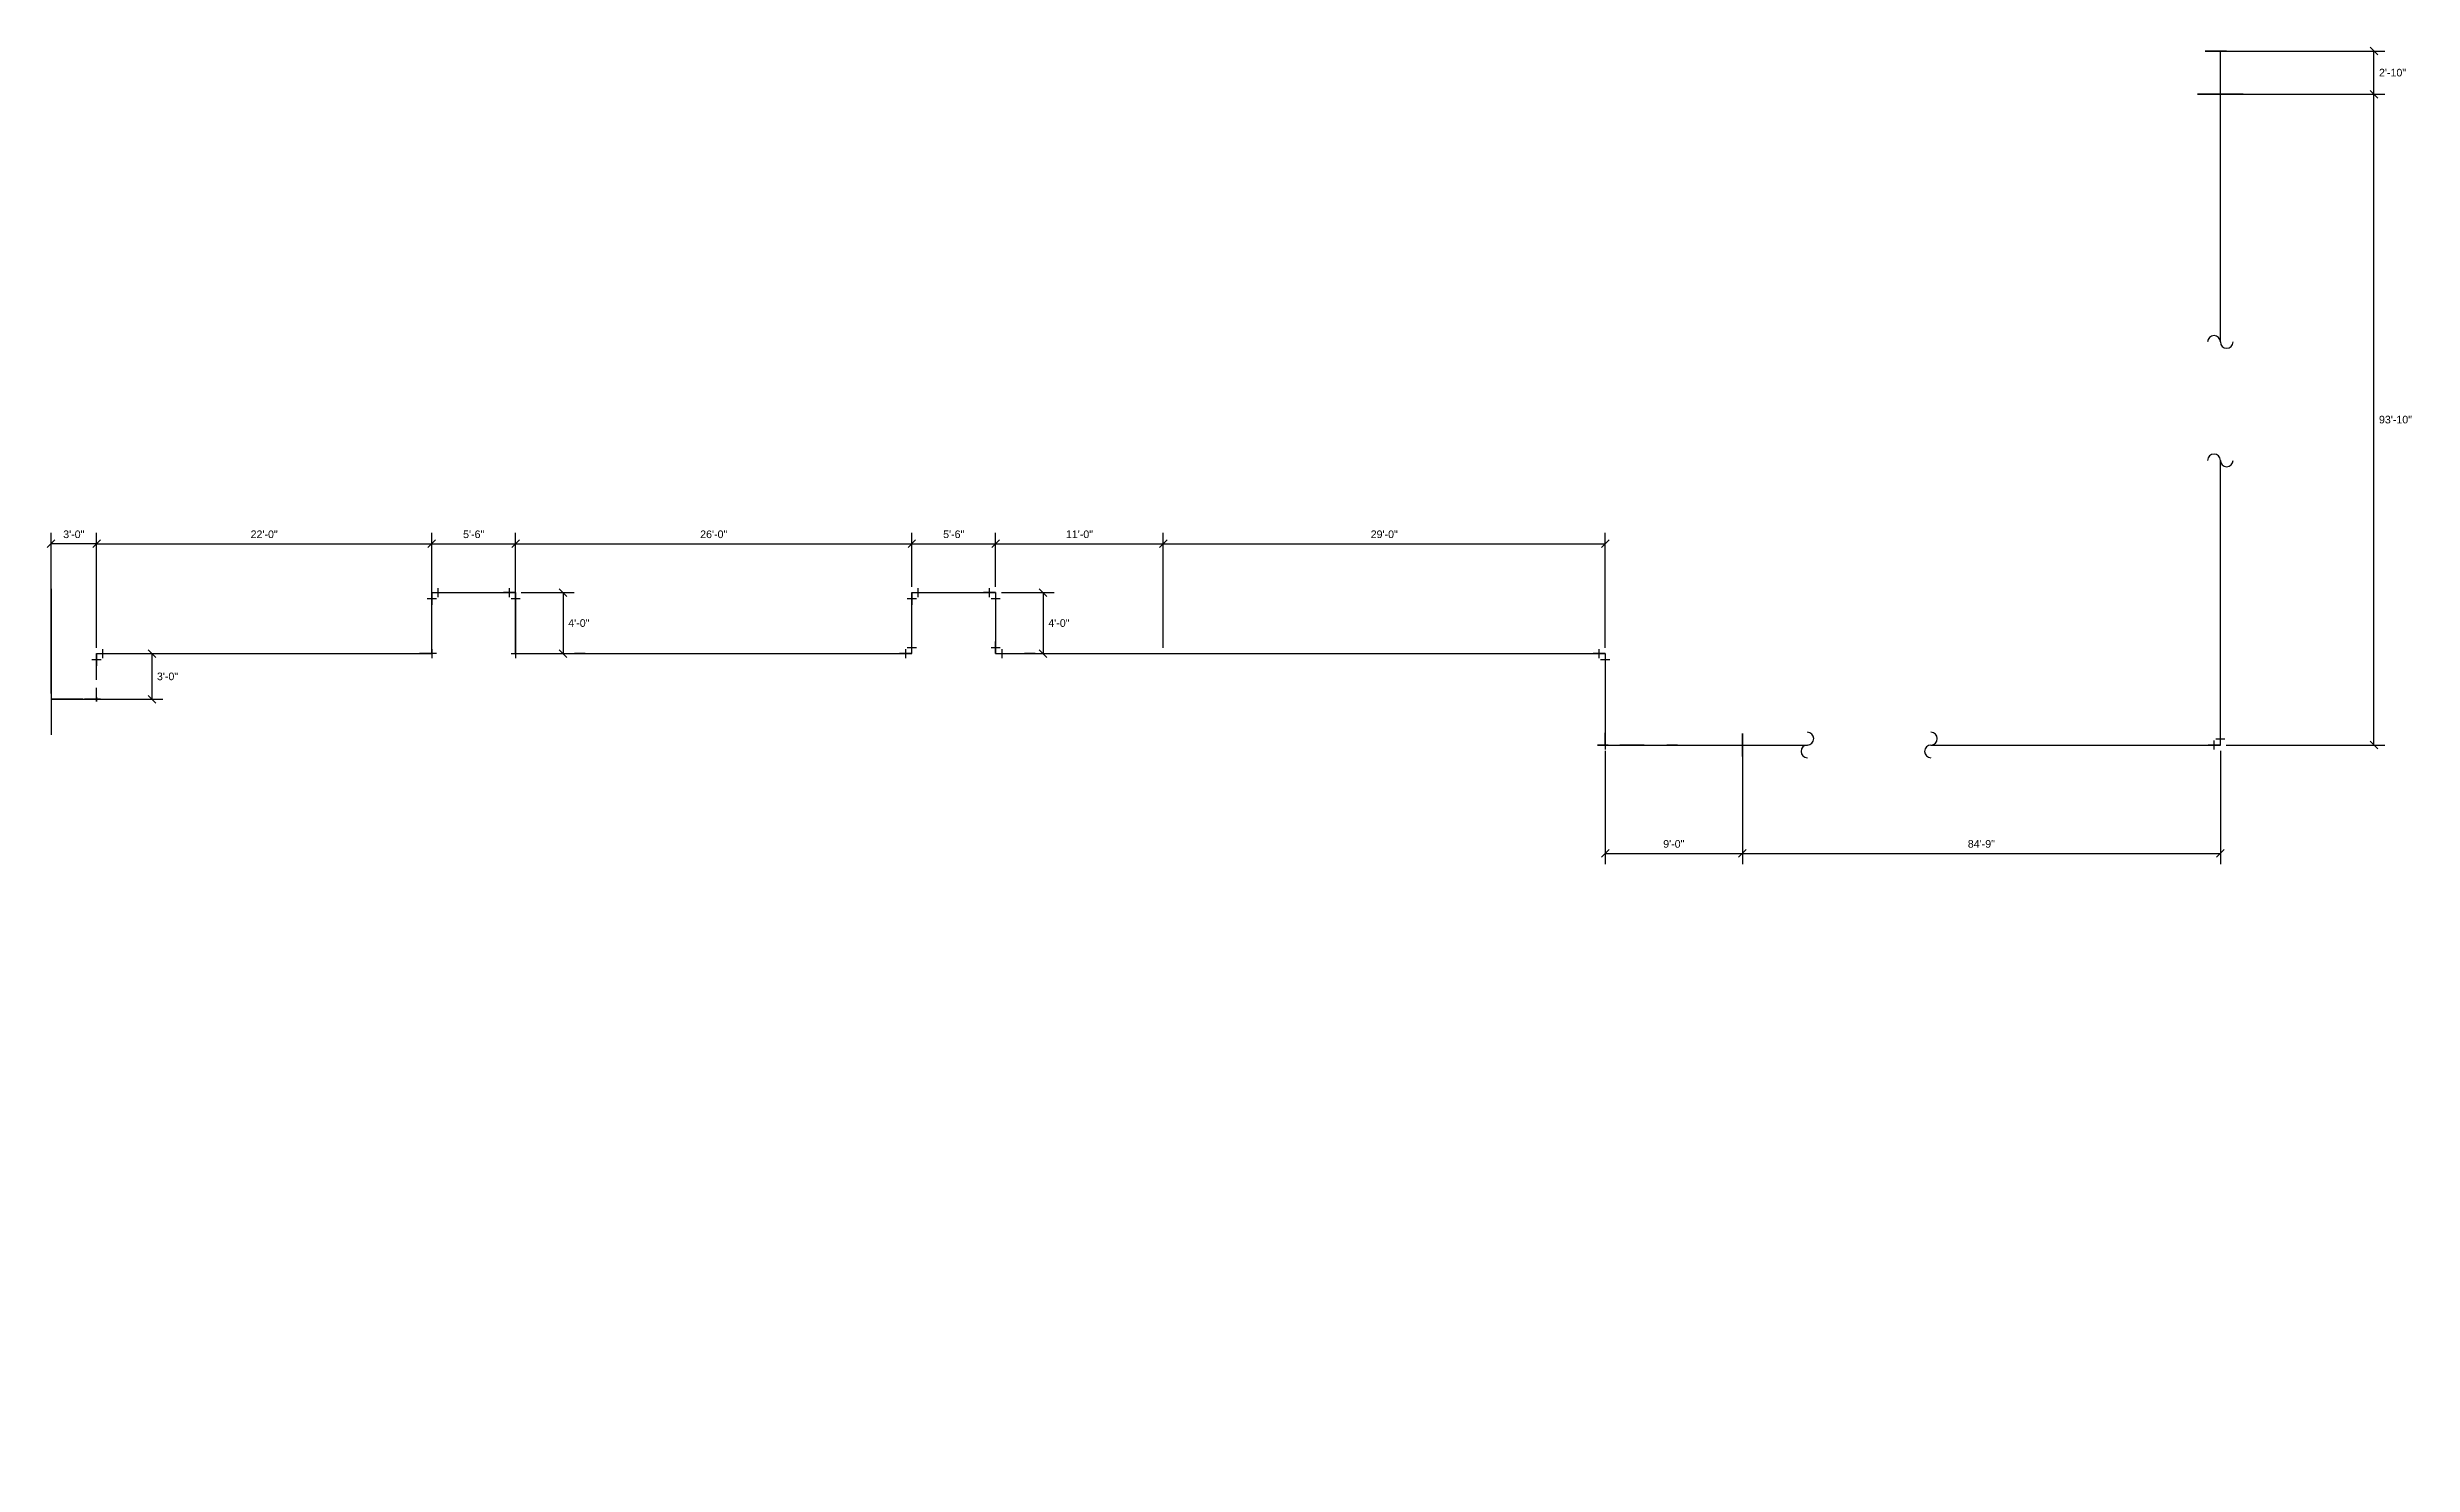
# Model space of a CAD drawing. Header units: inches. Extents: x -257 to 1606, y -628 to 488.
import ezdxf

# ---------------------------------------------------------------- set-up
doc = ezdxf.new("R2010")
doc.units = ezdxf.units.IN
doc.header["$MEASUREMENT"] = 0
doc.linetypes.add('DASHED', pattern=[0.75, 0.5, -0.25])
doc.layers.add('Dimensions', color=2, linetype='Continuous')
doc.layers.add('piping', color=4, linetype='Continuous')
doc.styles.add('Annotative', font='arial.ttf')
doc.styles.get("Standard").update_dxf_attribs({"font": 'arial.ttf'})
doc.dimstyles.new('Annotative', dxfattribs={"dimscale": 0, "dimtxt": 0.125, "dimasz": 0.125, "dimexe": 0.18, "dimexo": 0.09375, "dimgap": 0.09, "dimtad": 1, "dimdec": 0, "dimzin": 1, "dimdsep": 46, "dimlunit": 3, "dimtxsty": 'Standard', "dimblk": 'OBLIQUE', "dimcen": 0, "dimadec": 0, "dimazin": 0, "dimtfac": 1, "dimtdec": 0, "dimtofl": 0, "dimtmove": 0, "dimatfit": 3, "dimfxl": 1, "dimtolj": 1, "dimtzin": 0, "dimarcsym": 0})

# ---------------------------------------------------------------- blocks, each defined once
blk = doc.blocks.new('tee')
at = {"color": 7, "extrusion": (-1, 6.12303e-17, 0)}
for p, q in [((0, 0), (0, 0.800001)), ((0, 0.6, 0.15), (0, 0.6, -0.15)), ((0, 0.550001, -0.2), (0, 0.25, -0.2)), ((0, 0.4), (0, 0.4, -0.4)), ((0, 0.2, -0.15), (0, 0.2, 0.15))]:
    blk.add_line(p, q, dxfattribs=at)
blk = doc.blocks.new('elbow')
at = {"color": 7, "extrusion": (-1, 6.12303e-17, 0)}
for p, q in [((0, 0), (0, 0.4)), ((0, 0.2, 0.15), (0, 0.2, -0.15)), ((0, 0.15, -0.2), (0, -0.15, -0.2)), ((0, 0), (0, 0, -0.4))]:
    blk.add_line(p, q, dxfattribs=at)
blk = doc.blocks.new('Valve - Gate')
at = {"color": 7, "extrusion": (6.12303e-17, 0, -1)}
for p, q in [((0.300001, 0), (0, 0)), ((0.300001, -0.149999), (0.300001, 0.15)), ((0.300001, -0.1), (0.800001, 0.100001)), ((0.800001, -0.1), (0.300001, 0.100001)), ((0.800001, -0.149999), (0.800001, 0.15)), ((0.800001, 0), (1.100001, 0))]:
    blk.add_line(p, q, dxfattribs=at)
blk = doc.blocks.new('Aecb_Othr_Rnd_2Line_PipeBreak_Rise')
at = {"color": 0, "linetype": 'ByBlock', "lineweight": -2}
for centre, start, end in [((0, -0.5), 90, 270), ((0, 0.5), 270, 90)]:
    blk.add_arc(centre, 0.5, start, end, dxfattribs=at)
blk = doc.blocks.new('_Oblique')
at = {"color": 0, "linetype": 'ByBlock', "lineweight": -2}
blk.add_line((-0.5, -0.5), (0.5, 0.5), dxfattribs=at)
blk = doc.blocks.new('*D8')
at = {"layer": 'Defpoints', "color": 0}
for p in [(46.1, 96.7), (-217.9, 10.2), (46.1, 10.2, 0)]:
    blk.add_point(p, dxfattribs=at)
at = {"layer": 'Dimensions', "color": 0, "lineweight": -2}
for p, q in [((-217.9, 14.7), (-217.9, 105.4)), ((-217.9, 96.7), (46.1, 96.7)), ((46.1, 14.7), (46.1, 105.4))]:
    blk.add_line(p, q, dxfattribs=at)
at = {"layer": 'Dimensions', "color": 0, "lineweight": -2, "xscale": 6, "yscale": 6, "zscale": 6, "rotation": 180}
blk.add_blockref('_Oblique', (-217.9, 96.7), dxfattribs=at)
at = {"layer": 'Dimensions', "color": 0, "lineweight": -2, "xscale": 6, "yscale": 6, "zscale": 6}
blk.add_blockref('_Oblique', (46.1, 96.7), dxfattribs=at)
at = {"layer": 'Dimensions', "color": 0, "insert": (-85.9, 104.1), "char_height": 6, "attachment_point": 5}
blk.add_mtext('\\A1;22\'-0"', dxfattribs=at)
blk = doc.blocks.new('*D9')
at = {"layer": 'Defpoints', "color": 0}
for p in [(112.1, 96.7), (46.1, 58.2), (112.1, 58.2)]:
    blk.add_point(p, dxfattribs=at)
at = {"layer": 'Dimensions', "color": 0, "lineweight": -2}
for p, q in [((46.1, 62.7), (46.1, 105.4)), ((46.1, 96.7), (112.1, 96.7)), ((112.1, 62.7), (112.1, 105.4))]:
    blk.add_line(p, q, dxfattribs=at)
at = {"layer": 'Dimensions', "color": 0, "lineweight": -2, "xscale": 6, "yscale": 6, "zscale": 6, "rotation": 180}
blk.add_blockref('_Oblique', (46.1, 96.7), dxfattribs=at)
at = {"layer": 'Dimensions', "color": 0, "lineweight": -2, "xscale": 6, "yscale": 6, "zscale": 6}
blk.add_blockref('_Oblique', (112.1, 96.7), dxfattribs=at)
at = {"layer": 'Dimensions', "color": 0, "insert": (79.1, 104.1), "char_height": 6, "attachment_point": 5}
blk.add_mtext('\\A1;5\'-6"', dxfattribs=at)
blk = doc.blocks.new('*D10')
at = {"layer": 'Defpoints', "color": 0}
for p in [(424.1, 96.7), (424.1, 58.2), (112.1, 10.2)]:
    blk.add_point(p, dxfattribs=at)
at = {"layer": 'Dimensions', "color": 0, "lineweight": -2}
for p, q in [((112.1, 14.7), (112.1, 105.4)), ((112.1, 96.7), (424.1, 96.7)), ((424.1, 62.7), (424.1, 105.4))]:
    blk.add_line(p, q, dxfattribs=at)
at = {"layer": 'Dimensions', "color": 0, "lineweight": -2, "xscale": 6, "yscale": 6, "zscale": 6, "rotation": 180}
blk.add_blockref('_Oblique', (112.1, 96.7), dxfattribs=at)
at = {"layer": 'Dimensions', "color": 0, "lineweight": -2, "xscale": 6, "yscale": 6, "zscale": 6}
blk.add_blockref('_Oblique', (424.1, 96.7), dxfattribs=at)
at = {"layer": 'Dimensions', "color": 0, "insert": (268.1, 104.1), "char_height": 6, "attachment_point": 5}
blk.add_mtext('\\A1;26\'-0"', dxfattribs=at)
blk = doc.blocks.new('*D11')
at = {"layer": 'Defpoints', "color": 0}
for p in [(490.1, 96.7), (424.1, 58.2), (490.1, 58.2)]:
    blk.add_point(p, dxfattribs=at)
at = {"layer": 'Dimensions', "color": 0, "lineweight": -2}
for p, q in [((424.1, 62.7), (424.1, 105.4)), ((424.1, 96.7), (490.1, 96.7)), ((490.1, 62.7), (490.1, 105.4))]:
    blk.add_line(p, q, dxfattribs=at)
at = {"layer": 'Dimensions', "color": 0, "lineweight": -2, "xscale": 6, "yscale": 6, "zscale": 6, "rotation": 180}
blk.add_blockref('_Oblique', (424.1, 96.7), dxfattribs=at)
at = {"layer": 'Dimensions', "color": 0, "lineweight": -2, "xscale": 6, "yscale": 6, "zscale": 6}
blk.add_blockref('_Oblique', (490.1, 96.7), dxfattribs=at)
at = {"layer": 'Dimensions', "color": 0, "insert": (457.1, 104.1), "char_height": 6, "attachment_point": 5}
blk.add_mtext('\\A1;5\'-6"', dxfattribs=at)
blk = doc.blocks.new('*D12')
at = {"layer": 'Defpoints', "color": 0}
for p in [(622.1, 96.7), (490.1, 58.2), (622.1, 10.2)]:
    blk.add_point(p, dxfattribs=at)
at = {"layer": 'Dimensions', "color": 0, "lineweight": -2}
for p, q in [((490.1, 62.7), (490.1, 105.4)), ((490.1, 96.7), (622.1, 96.7)), ((622.1, 14.7), (622.1, 105.4))]:
    blk.add_line(p, q, dxfattribs=at)
at = {"layer": 'Dimensions', "color": 0, "lineweight": -2, "xscale": 6, "yscale": 6, "zscale": 6, "rotation": 180}
blk.add_blockref('_Oblique', (490.1, 96.7), dxfattribs=at)
at = {"layer": 'Dimensions', "color": 0, "lineweight": -2, "xscale": 6, "yscale": 6, "zscale": 6}
blk.add_blockref('_Oblique', (622.1, 96.7), dxfattribs=at)
at = {"layer": 'Dimensions', "color": 0, "insert": (556.1, 104.1), "char_height": 6, "attachment_point": 5}
blk.add_mtext('\\A1;11\'-0"', dxfattribs=at)
blk = doc.blocks.new('*D13')
at = {"layer": 'Defpoints', "color": 0}
for p in [(970.1, 96.7), (622.1, 10.2), (970.1, 10.2)]:
    blk.add_point(p, dxfattribs=at)
at = {"layer": 'Dimensions', "color": 0, "lineweight": -2}
for p, q in [((622.1, 14.7), (622.1, 105.4)), ((622.1, 96.7), (970.1, 96.7)), ((970.1, 14.7), (970.1, 105.4))]:
    blk.add_line(p, q, dxfattribs=at)
at = {"layer": 'Dimensions', "color": 0, "lineweight": -2, "xscale": 6, "yscale": 6, "zscale": 6, "rotation": 180}
blk.add_blockref('_Oblique', (622.1, 96.7), dxfattribs=at)
at = {"layer": 'Dimensions', "color": 0, "lineweight": -2, "xscale": 6, "yscale": 6, "zscale": 6}
blk.add_blockref('_Oblique', (970.1, 96.7), dxfattribs=at)
at = {"layer": 'Dimensions', "color": 0, "insert": (796.1, 104.1), "char_height": 6, "attachment_point": 5}
blk.add_mtext('\\A1;29\'-0"', dxfattribs=at)
blk = doc.blocks.new('*D14')
at = {"layer": 'Defpoints', "color": 0}
for p in [(970.1, -61.8, 0), (1078.1, -61.8), (1078.1, -147.1)]:
    blk.add_point(p, dxfattribs=at)
at = {"layer": 'Dimensions', "color": 0, "lineweight": -2}
for p, q in [((970.1, -66.3), (970.1, -155.7)), ((1078.1, -66.3), (1078.1, -155.7)), ((970.1, -147.1), (1078.1, -147.1))]:
    blk.add_line(p, q, dxfattribs=at)
at = {"layer": 'Dimensions', "color": 0, "lineweight": -2, "xscale": 6, "yscale": 6, "zscale": 6, "rotation": 180}
blk.add_blockref('_Oblique', (970.1, -147.1), dxfattribs=at)
at = {"layer": 'Dimensions', "color": 0, "lineweight": -2, "xscale": 6, "yscale": 6, "zscale": 6}
blk.add_blockref('_Oblique', (1078.1, -147.1), dxfattribs=at)
at = {"layer": 'Dimensions', "color": 0, "insert": (1024.1, -139.7), "char_height": 6, "attachment_point": 5}
blk.add_mtext('\\A1;9\'-0"', dxfattribs=at)
blk = doc.blocks.new('*D15')
at = {"layer": 'Defpoints', "color": 0}
for p in [(1078.1, -61.8), (1454.5, -61.8), (1454.5, -147.1)]:
    blk.add_point(p, dxfattribs=at)
at = {"layer": 'Dimensions', "color": 0, "lineweight": -2}
for p, q in [((1078.1, -66.3), (1078.1, -155.7)), ((1454.5, -66.3), (1454.5, -155.7)), ((1078.1, -147.1), (1454.5, -147.1))]:
    blk.add_line(p, q, dxfattribs=at)
at = {"layer": 'Dimensions', "color": 0, "lineweight": -2, "xscale": 6, "yscale": 6, "zscale": 6, "rotation": 180}
blk.add_blockref('_Oblique', (1078.1, -147.1), dxfattribs=at)
at = {"layer": 'Dimensions', "color": 0, "lineweight": -2, "xscale": 6, "yscale": 6, "zscale": 6}
blk.add_blockref('_Oblique', (1454.5, -147.1), dxfattribs=at)
at = {"layer": 'Dimensions', "color": 0, "insert": (1266.3, -139.7), "char_height": 6, "attachment_point": 5}
blk.add_mtext('\\A1;84\'-9"', dxfattribs=at)
blk = doc.blocks.new('*D16')
at = {"layer": 'Defpoints', "color": 0}
for p in [(1454.5, 450.6), (1575.4, 450.6), (1454.5, -61.8)]:
    blk.add_point(p, dxfattribs=at)
at = {"layer": 'Dimensions', "color": 0, "lineweight": -2}
for p, q in [((1459, 450.6), (1584.1, 450.6)), ((1575.4, -61.8), (1575.4, 450.6)), ((1459, -61.8), (1584.1, -61.8))]:
    blk.add_line(p, q, dxfattribs=at)
at = {"layer": 'Dimensions', "color": 0, "lineweight": -2, "xscale": 6, "yscale": 6, "zscale": 6}
for p, rotation in [((1575.4, 450.6), 90), ((1575.4, -61.8), 270)]:
    blk.add_blockref('_Oblique', p, dxfattribs=dict(at, rotation=rotation))
at = {"layer": 'Dimensions', "color": 0, "insert": (1592.4, 194.4), "char_height": 6, "attachment_point": 5}
blk.add_mtext('\\A1;93\'-10"', dxfattribs=at)
blk = doc.blocks.new('*D17')
at = {"layer": 'Defpoints', "color": 0}
for p in [(1454.5, 484.6), (1575.4, 484.6), (1459, 450.6)]:
    blk.add_point(p, dxfattribs=at)
at = {"layer": 'Dimensions', "color": 0, "lineweight": -2}
for p, q in [((1459, 484.6), (1584.1, 484.6)), ((1575.4, 450.6), (1575.4, 484.6)), ((1463.5, 450.6), (1584.1, 450.6))]:
    blk.add_line(p, q, dxfattribs=at)
at = {"layer": 'Dimensions', "color": 0, "lineweight": -2, "xscale": 6, "yscale": 6, "zscale": 6}
for p, rotation in [((1575.4, 484.6), 90), ((1575.4, 450.6), 270)]:
    blk.add_blockref('_Oblique', p, dxfattribs=dict(at, rotation=rotation))
at = {"layer": 'Dimensions', "color": 0, "insert": (1590.1, 467.6), "char_height": 6, "attachment_point": 5}
blk.add_mtext('\\A1;2\'-10"', dxfattribs=at)
blk = doc.blocks.new('*D18')
at = {"layer": 'Defpoints', "color": 0}
for p in [(112.1, 58.2), (112.1, 10.2), (149.5, 10.2)]:
    blk.add_point(p, dxfattribs=at)
at = {"layer": 'Dimensions', "color": 0, "lineweight": -2}
for p, q in [((116.6, 58.2), (158.1, 58.2)), ((149.5, 58.2), (149.5, 10.2)), ((116.6, 10.2), (158.1, 10.2))]:
    blk.add_line(p, q, dxfattribs=at)
at = {"layer": 'Dimensions', "color": 0, "lineweight": -2, "xscale": 6, "yscale": 6, "zscale": 6}
for p, rotation in [((149.5, 58.2), 90), ((149.5, 10.2), 270)]:
    blk.add_blockref('_Oblique', p, dxfattribs=dict(at, rotation=rotation))
at = {"layer": 'Dimensions', "color": 0, "insert": (161.9, 34.2), "char_height": 6, "attachment_point": 5}
blk.add_mtext('\\A1;4\'-0"', dxfattribs=at)
blk = doc.blocks.new('*D20')
at = {"layer": 'Defpoints', "color": 0}
for p in [(490.1, 58.2), (490.1, 10.2), (527.5, 10.2)]:
    blk.add_point(p, dxfattribs=at)
at = {"layer": 'Dimensions', "color": 0, "lineweight": -2}
for p, q in [((494.6, 58.2), (536.1, 58.2)), ((527.5, 58.2), (527.5, 10.2)), ((494.6, 10.2), (536.1, 10.2))]:
    blk.add_line(p, q, dxfattribs=at)
at = {"layer": 'Dimensions', "color": 0, "lineweight": -2, "xscale": 6, "yscale": 6, "zscale": 6}
for p, rotation in [((527.5, 58.2), 90), ((527.5, 10.2), 270)]:
    blk.add_blockref('_Oblique', p, dxfattribs=dict(at, rotation=rotation))
at = {"layer": 'Dimensions', "color": 0, "insert": (539.9, 34.2), "char_height": 6, "attachment_point": 5}
blk.add_mtext('\\A1;4\'-0"', dxfattribs=at)
blk = doc.blocks.new('*D21')
at = {"layer": 'Defpoints', "color": 0}
for p in [(-253.7, 96.7), (-217.9, 10.2), (-253.7, -25.8, 12)]:
    blk.add_point(p, dxfattribs=at)
at = {"layer": 'Dimensions', "color": 0, "lineweight": -2}
for p, q in [((-253.7, -21.3), (-253.7, 105.4)), ((-217.9, 96.7), (-253.7, 96.7)), ((-217.9, 14.7), (-217.9, 105.4))]:
    blk.add_line(p, q, dxfattribs=at)
at = {"layer": 'Dimensions', "color": 0, "lineweight": -2, "xscale": 6, "yscale": 6, "zscale": 6, "rotation": 180}
blk.add_blockref('_Oblique', (-253.7, 96.7), dxfattribs=at)
at = {"layer": 'Dimensions', "color": 0, "lineweight": -2, "xscale": 6, "yscale": 6, "zscale": 6}
blk.add_blockref('_Oblique', (-217.9, 96.7), dxfattribs=at)
at = {"layer": 'Dimensions', "color": 0, "insert": (-235.8, 104.1), "char_height": 6, "attachment_point": 5}
blk.add_mtext('\\A1;3\'-0"', dxfattribs=at)
blk = doc.blocks.new('*D22')
at = {"layer": 'Defpoints', "color": 0}
for p in [(-217.9, 10.2), (-217.9, -25.8), (-174.3, -25.8)]:
    blk.add_point(p, dxfattribs=at)
at = {"layer": 'Dimensions', "color": 0, "lineweight": -2}
for p, q in [((-213.4, 10.2), (-165.6, 10.2)), ((-174.3, 10.2), (-174.3, -25.8)), ((-213.4, -25.8), (-165.6, -25.8))]:
    blk.add_line(p, q, dxfattribs=at)
at = {"layer": 'Dimensions', "color": 0, "lineweight": -2, "xscale": 6, "yscale": 6, "zscale": 6}
for p, rotation in [((-174.3, 10.2), 90), ((-174.3, -25.8), 270)]:
    blk.add_blockref('_Oblique', p, dxfattribs=dict(at, rotation=rotation))
at = {"layer": 'Dimensions', "color": 0, "insert": (-162, -7.8), "char_height": 6, "attachment_point": 5}
blk.add_mtext('\\A1;3\'-0"', dxfattribs=at)

msp = doc.modelspace()

# ---------------------------------------------------------------- linework, layer by layer
at = {"layer": 'piping', "color": 7, "extrusion": (-1.83691e-16, -1, 0)}
for p, q in [((1442.5, 484.6, -153.8), (1442.5, 484.6, -144.2)), ((1454.5, 484.6, -149), (1442.5, 484.6, -144.2)), ((1442.5, 484.6, -153.8), (1454.5, 484.6, -149)), ((158.4, 10.2, -28.9), (158.4, 10.2, -24.1)), ((164.4, 10.2, -26.5), (158.4, 10.2, -24.1)), ((158.4, 10.2, -28.9), (164.4, 10.2, -26.5)), ((512.7, 10.2, -28.9), (512.7, 10.2, -24.1)), ((518.7, 10.2, -26.5), (512.7, 10.2, -24.1)), ((512.7, 10.2, -28.9), (518.7, 10.2, -26.5)), ((-223.9, -25.8, -28.9), (-223.9, -25.8, -24.1)), ((-217.9, -25.8, -26.5), (-223.9, -25.8, -24.1)), ((-223.9, -25.8, -28.9), (-217.9, -25.8, -26.5)), ((964.1, -61.8, -123.8), (964.1, -61.8, -119)), ((970.1, -61.8, -121.4), (964.1, -61.8, -119)), ((964.1, -61.8, -123.8), (970.1, -61.8, -121.4)), ((1018.6, -61.8, -124.9), (1018.6, -61.8, -120.1)), ((1024.6, -61.8, -122.5), (1018.6, -61.8, -120.1)), ((1018.6, -61.8, -124.9), (1024.6, -61.8, -122.5))]:
    msp.add_line(p, q, dxfattribs=at)
at = {"layer": 'piping', "extrusion": (0, -1, 0)}
for p, q in [((1442.9, 484.6, -202.1), (1466.2, 484.6, -202.1)), ((1442.9, 484.6, -202.1), (1442.9, 484.6, -194.8)), ((1466.2, 484.6, -202.1), (1466.2, 484.6, -194.8)), ((158.6, 10.2, -53), (170.3, 10.2, -53)), ((158.6, 10.2, -53), (158.6, 10.2, -49.4)), ((170.3, 10.2, -53), (170.3, 10.2, -49.4)), ((512.8, 10.2, -53), (524.5, 10.2, -53)), ((512.8, 10.2, -53), (512.8, 10.2, -49.4)), ((524.5, 10.2, -53), (524.5, 10.2, -49.4)), ((-223.7, -25.8, -53), (-212.1, -25.8, -53)), ((-223.7, -25.8, -53), (-223.7, -25.8, -49.4)), ((-212.1, -25.8, -53), (-212.1, -25.8, -49.4)), ((964.3, -61.8, -147.9), (975.9, -61.8, -147.9)), ((964.3, -61.8, -147.9), (964.3, -61.8, -144.3)), ((975.9, -61.8, -147.9), (975.9, -61.8, -144.3)), ((1018.8, -61.8, -149), (1030.4, -61.8, -149)), ((1018.8, -61.8, -149), (1018.8, -61.8, -145.4)), ((1030.4, -61.8, -149), (1030.4, -61.8, -145.4))]:
    msp.add_line(p, q, dxfattribs=at)
at = {"layer": 'piping', "color": 7, "extrusion": (-1.12475e-32, -1, -1.83691e-16)}
for p, q in [((1459.3, 484.6, -214.1), (1449.7, 484.6, -214.1)), ((1454.5, 484.6, -202.1), (1449.7, 484.6, -214.1)), ((1459.3, 484.6, -214.1), (1454.5, 484.6, -202.1)), ((166.8, 10.2, -59), (162, 10.2, -59)), ((164.4, 10.2, -53), (162, 10.2, -59)), ((166.8, 10.2, -59), (164.4, 10.2, -53)), ((521.1, 10.2, -59), (516.3, 10.2, -59)), ((518.7, 10.2, -53), (516.3, 10.2, -59)), ((521.1, 10.2, -59), (518.7, 10.2, -53)), ((-215.5, -25.8, -59), (-220.3, -25.8, -59)), ((-217.9, -25.8, -53), (-220.3, -25.8, -59)), ((-215.5, -25.8, -59), (-217.9, -25.8, -53)), ((972.5, -61.8, -153.9), (967.7, -61.8, -153.9)), ((970.1, -61.8, -147.9), (967.7, -61.8, -153.9)), ((972.5, -61.8, -153.9), (970.1, -61.8, -147.9)), ((1027, -61.8, -155), (1022.2, -61.8, -155)), ((1024.6, -61.8, -149), (1022.2, -61.8, -155)), ((1027, -61.8, -155), (1024.6, -61.8, -149))]:
    msp.add_line(p, q, dxfattribs=at)
at = {"layer": 'piping', "extrusion": (1, 0, 0)}
for p, q in [((1454.5, 484.6, 43.1), (1454.5, 484.6, -202.1)), ((1454.5, 255.6, -96), (1454.5, 484.6, -96)), ((1454.5, -61.8, -96), (1454.5, 162.3, -96)), ((46.1, 10.2, 18), (46.1, 58.2, 18)), ((46.1, 58.2, 18), (112.1, 58.2, 18)), ((112.1, 58.2, 18), (112.1, 10.2, 18)), ((424.1, 10.2), (424.1, 58.2)), ((424.1, 58.2), (490.1, 58.2)), ((490.1, 58.2), (490.1, 10.2)), ((-217.9, 10.2), (46.1, 10.2)), ((46.1, 10.2), (46.1, 10.2, 18)), ((112.1, 10.2, 18), (112.1, 10.2)), ((112.1, 10.2), (424.1, 10.2)), ((164.4, 10.2), (164.4, 10.2, -53)), ((490.1, 10.2), (622.1, 10.2)), ((518.7, 10.2), (518.7, 10.2, -53)), ((622.1, 10.2), (970.1, 10.2)), ((970.1, 10.2), (970.1, -61.8)), ((-217.9, -25.8), (-217.9, -25.8, -53)), ((970.1, -61.8), (970.1, -61.8, -147.9)), ((970.1, -61.8, -96), (1078.1, -61.8, -96)), ((1024.6, -61.8, -96), (1024.6, -61.8, -149)), ((1078.1, -61.8, -96), (1129.3, -61.8, -96)), ((1226.6, -61.8, -96), (1454.5, -61.8, -96))]:
    msp.add_line(p, q, dxfattribs=at)
at = {"layer": 'piping', "linetype": 'DASHED'}
msp.add_line((-253.7, 61.2, 12), (-253.7, -53.7, 12), dxfattribs=at)
at = {"layer": 'piping'}
msp.add_line((-253.9, -25.8, 12), (-217.9, -25.8, 12), dxfattribs=at)
at = {"layer": 'piping', "color": 7, "extrusion": (6.12303e-17, 1, 0)}
for p, q in [((-253.7, -25.8, 12), (-253.3, -25.8, 12)), ((-253.5, -25.8, 12), (-247.5, -25.8, 14.4)), ((-247.5, -25.8, 9.6), (-253.5, -25.8, 12)), ((-247.5, -25.8, 9.6), (-247.5, -25.8, 14.4)), ((-217.9, -25.8, 5), (-214.9, -25.8, 6.2)), ((-214.9, -25.8, 3.8), (-217.9, -25.8, 5)), ((-214.9, -25.8, 3.8), (-214.9, -25.8, 6.2))]:
    msp.add_line(p, q, dxfattribs=at)
at = {"layer": 'piping', "extrusion": (0, -1, 0), "const_width": 2.5}
for elevation in [-320.5, -105.6, 29.1]:
    msp.add_lwpolyline([(1453.3, -96, 1), (1455.8, -96, 1)], format="xyb", close=True, dxfattribs=dict(at, elevation=elevation))
at = {"layer": 'piping', "extrusion": (1, 0, 0), "elevation": -217.9}
for points in [[(-10.4, 0), (10.2, 0)], [(-25.8, 12), (-25.8, 0), (-16.7, 0)]]:
    msp.add_lwpolyline(points, dxfattribs=at)
at = {"layer": 'piping', "extrusion": (1, 0, 0), "const_width": 2.5}
for elevation in [1121.8, 1247.9, 1403.3]:
    msp.add_lwpolyline([(-63.1, -96, 1), (-60.6, -96, 1)], format="xyb", close=True, dxfattribs=dict(at, elevation=elevation))
at = {"layer": 'piping', "extrusion": (0, -1, 0)}
msp.add_circle((1454.5, -96, -450.6), 18, dxfattribs=at)
at = {"layer": 'piping', "extrusion": (1, 0, 0)}
msp.add_circle((-61.8, -96, 1078.1), 9, dxfattribs=at)

# ---------------------------------------------------------------- block references
at = {"layer": 'piping', "rotation": 90}
for name, p, xscale, yscale, zscale in [('Aecb_Othr_Rnd_2Line_PipeBreak_Rise', (1454.5, 255.6, -96), 10, 10, 10), ('Aecb_Othr_Rnd_2Line_PipeBreak_Rise', (1454.5, 162.3, -96), 10, 10, 10), ('elbow', (-217.9, -25.8, 12), 24, 24, 24)]:
    msp.add_blockref(name, p, dxfattribs=dict(at, xscale=xscale, yscale=yscale, zscale=zscale))
at = {"layer": 'piping', "extrusion": (-1.83691e-16, 1, -1.22461e-16), "xscale": 24, "yscale": 24, "zscale": 24, "rotation": 90}
for p in [(-46.1, 18, 58.2), (-424.1, 0, 58.2), (217.9, 0, 10.2)]:
    msp.add_blockref('elbow', p, dxfattribs=at)
at = {"layer": 'piping', "extrusion": (1, -2.44921e-16, -1.22461e-16), "xscale": 24, "yscale": 24, "zscale": 24, "rotation": 90}
for p in [(58.2, 18, 112.1), (58.2, 0, 490.1)]:
    msp.add_blockref('elbow', p, dxfattribs=at)
at = {"layer": 'piping'}
for name, p, xscale, yscale, zscale in [('elbow', (46.1, 10.2, 18), 24, 24, 24), ('elbow', (112.1, 10.2, 18), 24, 24, 24), ('elbow', (970.1, -61.8, 0), 24, 24, 24), ('Aecb_Othr_Rnd_2Line_PipeBreak_Rise', (1129.3, -61.8, -96), 10, 10, 10), ('Aecb_Othr_Rnd_2Line_PipeBreak_Rise', (1226.6, -61.8, -96), 10, 10, 10)]:
    msp.add_blockref(name, p, dxfattribs=dict(at, xscale=xscale, yscale=yscale, zscale=zscale))
at = {"layer": 'piping', "extrusion": (6.12303e-17, -1, -1.22461e-16), "xscale": 24, "yscale": 24, "zscale": 24, "rotation": 90}
msp.add_blockref('elbow', (424.1, 0, -10.2), dxfattribs=at)
at = {"layer": 'piping', "extrusion": (-1, 3.67382e-16, -1.22461e-16), "xscale": 24, "yscale": 24, "zscale": 24, "rotation": 90}
msp.add_blockref('elbow', (-10.2, 0, -490.1), dxfattribs=at)
at = {"layer": 'piping', "extrusion": (1, -6.12303e-17, -2.44921e-16), "xscale": 24, "yscale": 24, "zscale": 24}
msp.add_blockref('elbow', (10.2, 0, 46.1), dxfattribs=at)
at = {"layer": 'piping', "extrusion": (-1, -6.12303e-17, 1.22461e-16), "xscale": 24, "yscale": 24, "zscale": 24}
msp.add_blockref('elbow', (-10.2, 0, -112.1), dxfattribs=at)
at = {"layer": 'piping', "extrusion": (1, -4.89843e-16, -1.22461e-16), "xscale": 24, "yscale": 24, "zscale": 24, "rotation": 90}
msp.add_blockref('elbow', (10.2, 0, 970.1), dxfattribs=at)
at = {"layer": 'piping', "extrusion": (0, -1, 0)}
for name, p, xscale, yscale, zscale in [('Valve - Gate', (-247.9, 12, 25.8), 24, 24, 24), ('tee', (-217.9, -4.8, 25.8), 12, 12, 12), ('Valve - Gate', (981.5, -96, 61.8), 24, 24, 24)]:
    msp.add_blockref(name, p, dxfattribs=dict(at, xscale=xscale, yscale=yscale, zscale=zscale))
at = {"layer": 'piping', "extrusion": (-6.73533e-16, -1, -1.22461e-16), "xscale": 24, "yscale": 24, "zscale": 24, "rotation": 90}
msp.add_blockref('elbow', (1454.5, -96, 61.8), dxfattribs=at)
at = {"layer": 'piping', "extrusion": (-1, 1.83691e-16, 0), "xscale": 12, "yscale": 12, "zscale": 12}
msp.add_blockref('tee', (61.8, -100.8, -970.1), dxfattribs=at)

# ---------------------------------------------------------------- texts
at = {"layer": 'piping', "extrusion": (-1, 0, 0), "style": 'Annotative'}
for s, p in [('X', (-133.1, -123, 28)), ('G', (-133.1, -121.5)), ('G', (-133.1, -121.5, -66.9)), ('G', (-133.1, -121.5, -345.2)), ('G', (-133.1, -121.5, -433.1)), ('G', (-133.1, -121.5, -489.9)), ('G', (-133.1, -121.5, -673.4)), ('X', (-133.1, -123, -735.2)), ('G', (-133.1, -121.5, -903.7)), ('G', (-133.1, -121.5, -1001.6)), ('X', (61.8, -95.6, -1058.4))]:
    msp.add_text(s, height=12, dxfattribs=at).set_placement(p)
at = {"layer": 'piping', "extrusion": (-6.12303e-17, -1, 0), "style": 'Annotative'}
msp.add_text('X', height=12, dxfattribs=at).set_placement((418.5, 928.6, 628.5))

# ---------------------------------------------------------------- dimensions: what is measured, and where the dimension line sits
at = {"layer": 'Dimensions'}
for base, p1, p2, picture, middle in [((1575.4, 484.6, -96), (1459, 450.6, -96), (1454.5, 484.6, -96), '*D17', (1590.1, 467.6, -96)), ((149.5, 10.2, 18), (112.1, 58.2, 18), (112.1, 10.2, 18), '*D18', (161.9, 34.2, 18)), ((527.5, 10.2), (490.1, 58.2), (490.1, 10.2), '*D20', (539.9, 34.2)), ((-174.3, -25.8), (-217.9, 10.2), (-217.9, -25.8), '*D22', (-162, -7.8))]:
    dim = msp.add_linear_dim(base=base, p1=p1, p2=p2, angle=90, dimstyle='Annotative', override={"dimtad": 2, "dimtih": 1}, dxfattribs=at)
    dim.commit()
    dim.dimension.update_dxf_attribs({"geometry": picture, "text_midpoint": middle})
dim = msp.add_linear_dim(base=(1575.4, 450.6, -96), p1=(1454.5, -61.8, -96), p2=(1454.5, 450.6, -96), angle=90, text='93\'-10"', dimstyle='Annotative', override={"dimtad": 2, "dimtih": 1}, dxfattribs=at)
dim.commit()
dim.dimension.update_dxf_attribs({"geometry": '*D16', "text_midpoint": (1592.4, 194.4, -96)})
for base, p1, p2, picture, middle in [((-253.7, 96.7), (-217.9, 10.2), (-253.7, -25.8, 12), '*D21', (-235.8, 104.1)), ((46.1, 96.7), (-217.9, 10.2), (46.1, 10.2, 0), '*D8', (-85.9, 104.1)), ((112.1, 96.7, 18), (46.1, 58.2, 18), (112.1, 58.2, 18), '*D9', (79.1, 104.1, 18)), ((424.1, 96.7), (112.1, 10.2), (424.1, 58.2), '*D10', (268.1, 104.1)), ((490.1, 96.7), (424.1, 58.2), (490.1, 58.2), '*D11', (457.1, 104.1)), ((622.1, 96.7), (490.1, 58.2), (622.1, 10.2), '*D12', (556.1, 104.1)), ((970.1, 96.7), (622.1, 10.2), (970.1, 10.2), '*D13', (796.1, 104.1)), ((1078.1, -147.1, -96), (970.1, -61.8, -96), (1078.1, -61.8, -96), '*D14', (1024.1, -139.7, -96))]:
    dim = msp.add_linear_dim(base=base, p1=p1, p2=p2, dimstyle='Annotative', dxfattribs=at)
    dim.commit()
    dim.dimension.update_dxf_attribs({"geometry": picture, "text_midpoint": middle})
dim = msp.add_linear_dim(base=(1454.5, -147.1, -96), p1=(1078.1, -61.8, -96), p2=(1454.5, -61.8, -96), text='84\'-9"', dimstyle='Annotative', dxfattribs=at)
dim.commit()
dim.dimension.update_dxf_attribs({"geometry": '*D15', "text_midpoint": (1266.3, -139.7, -96)})

doc.saveas('drawing.dxf')
